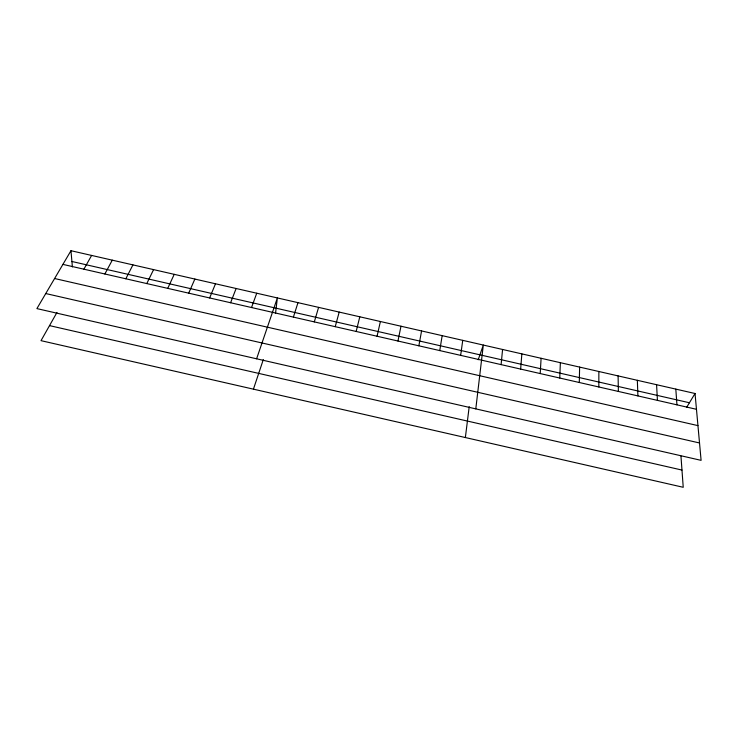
<?xml version="1.0" encoding="UTF-8"?>
<svg xmlns="http://www.w3.org/2000/svg" width="738" height="738" viewBox="0 0 738 738"><rect width="100%" height="100%" fill="white"/><g stroke="black" fill="none" stroke-linecap="round" stroke-linejoin="round"><path stroke-width="1.11" d="M598.832 386.97L598.859 371.5M579.293 382.505L579.616 367.1M559.755 378.031L560.363 362.699M540.207 373.566L541.102 358.29M520.65 369.092L521.849 353.88M501.102 364.618L502.578 349.471M475.798 408.88L483.316 345.061L478.215 359.757M275.523 313.401L277.368 297.94L256.603 358.797M465.364 437.551L469.211 406.629M460.65 355.365L462.744 340.356M439.756 350.587L442.163 335.652M418.861 345.808L421.573 330.938M397.957 341.03L400.992 326.224M377.053 336.242L380.393 321.519M356.15 331.463L359.803 316.805M335.227 326.676L339.194 312.091M314.314 321.897L318.595 307.377M293.392 317.109L297.977 302.654M253.429 389.157L263.309 359.591M251.529 307.534L256.741 293.226M230.588 302.746L236.123 288.503M209.647 297.949L215.496 283.779M188.697 293.161L194.86 279.065M167.747 288.364L174.223 274.342M146.788 283.576L153.578 269.619M125.829 278.779L132.932 264.887M104.861 273.983L112.277 260.163M83.892 269.185L91.623 255.44M56.964 312.442L41.014 340.661L683.231 487.292L680.953 456.056M70.968 250.708L36.9 308.604L701.1 460.355L695.039 393.511L70.968 250.708L72.389 266.935M686.598 407.422L695.039 393.511M71.909 261.492L689.43 402.764M62.915 264.389L696.469 409.304M54.603 278.521L697.954 425.623M45.756 293.549L699.523 442.975M49.52 325.615L681.977 470.069M675.814 389.111L676.949 404.839M656.58 384.71L657.429 400.374M637.346 380.31L637.9 395.909M618.103 375.91L618.37 391.444"/></g></svg>
